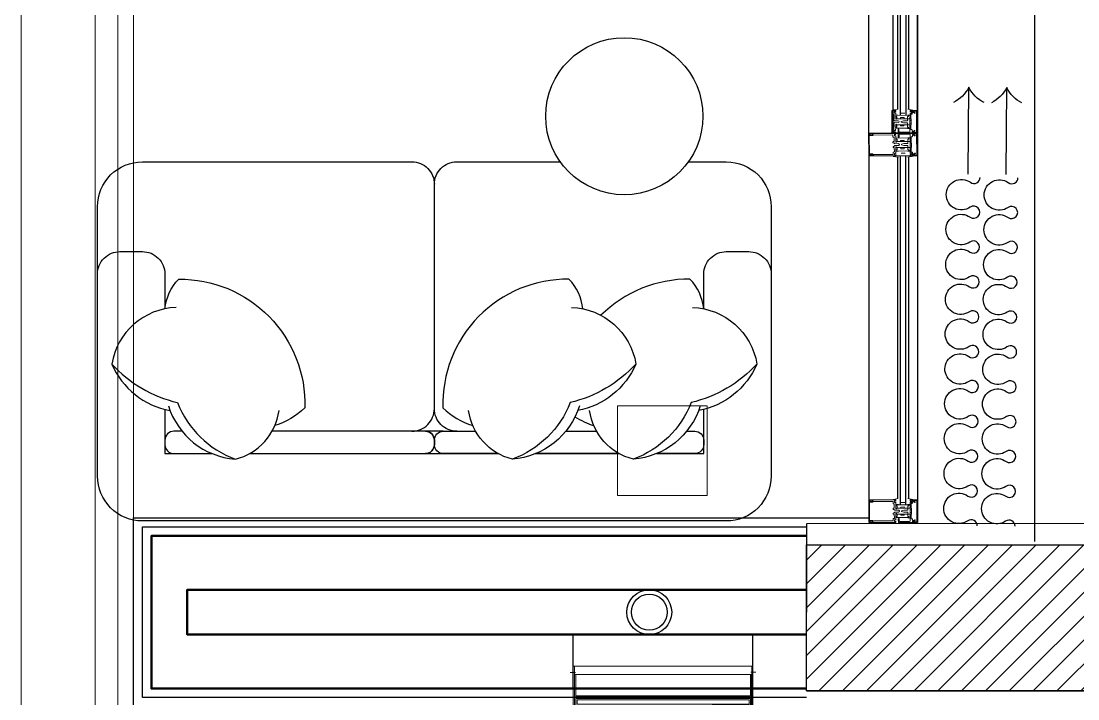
# Model space of a CAD drawing. Extents: x -678889171 to 586587, y -792238163 to 335485.
# Drawn here: x 65991 to 68344, y 67284 to 68794 of the extents above; entities that cross this region are included whole.
import ezdxf
from ezdxf.xclip import XClip

# ---------------------------------------------------------------- set-up
doc = ezdxf.new("R2010")
doc.units = 0
doc.header["$MEASUREMENT"] = 0
doc.header["$XCLIPFRAME"] = 2
doc.set_wipeout_variables(frame=1)
doc.layers.get('0').update_dxf_attribs({"color": 8})
for name, color, linetype in [('9TH-FURN$0$XR-A-9TH-OLD DESIGN$0$$0$I-FURN', 252, 'Continuous'), ('9TH-FURN$0$XR-A-9TH-OLD DESIGN$0$$0$I-FURN-CHAR', 252, 'Continuous'), ('9TH-FURN$0$XR-A-9TH-OLD DESIGN$0$$0$I-WIPEOUT', 252, 'Continuous'), ('9TH-FURN$0$XR-A-9TH-OLD DESIGN$0$A-SITE-PATT', 252, 'Continuous'), ('9TH-FURN$0$XR-A-9TH-OLD DESIGN$0$I-EQPM', 252, 'Continuous'), ('XR-A-9TH-FLOOR$0$A-SITE-PATT', 252, 'Continuous'), ('XR-A-9TH-FLOOR$0$A-WALL', 252, 'Continuous'), ('XR-A-Access hatch$0$A-SITE-PATT', 252, 'Continuous'), ('XR-A-Access hatch$0$A-WALL', 252, 'Continuous'), ('XR-A-col-910$0$A-COLS', 252, 'Continuous'), ('XR-A-col-910$0$A-COLS-PATT', 252, 'Continuous'), ('XR-A-TYP 00(OUTER)$0$A-GLAZ', 252, 'Continuous'), ('XR-A-TYP 00(OUTER)$0$A-SEC-CLAD', 252, 'Continuous'), ('XR-A-TYP 00(OUTER)$0$A-SITE-PATT', 252, 'Continuous'), ('XR-A-TYP-4TH TO 10TH (OUTER)$0$A-DIM-IN', 252, 'Continuous'), ('XR-A-TYP-4TH TO 10TH (OUTER)$0$A-WALL', 252, 'Continuous'), ('XR-A-TYP38$0$A-WALL', 252, 'Continuous'), ('XR-A-TYP40$0$A-WALL', 252, 'Continuous'), ('XR-balcony drain (Tower A)$0$A-SITE-PATT', 252, 'Continuous'), ('XR-drainage Riser (Tower A)$0$A-FLOR-OPEN', 252, 'Continuous')]:
    doc.layers.add(name, color=color, linetype=linetype)
for name, color, linetype, lineweight in [('XR-A-Access hatch$0$A-HCH-15', 252, 'Continuous', 15), ('XR-A-Access hatch$0$A-LIN-10', 252, 'Continuous', 9), ('XR-A-Access hatch$0$A-LIN-20', 252, 'Continuous', 20), ('XR-A-col-910$0$MOD-COL', 252, 'Continuous', 50), ('XR-A-TYP 00(OUTER)$0$A-WALL-CMU', 252, 'Continuous', 50), ('XR-A-TYP 00(OUTER)$0$Main entrance$0$A-ELEV-GLAZ', 252, 'Continuous', 20), ('XR-A-TYP 00(OUTER)$0$xref units$0$A-ELEV-P1', 252, 'Continuous', 9), ('XR-A-TYP 00(OUTER)$0$xref units$0$A-FLOR-HRAL-P2', 252, 'Continuous', 20), ('XR-balcony drain (Tower A)$0$dim-in-m', 252, 'Continuous', 0)]:
    doc.layers.add(name, color=color, linetype=linetype, lineweight=lineweight)

# ---------------------------------------------------------------- blocks, each defined once
blk = doc.blocks.new('9TH-FURN$0$XR-A-9TH-OLD DESIGN$0$XREF_1BR$0$05BDRAPE')
for points in [[(-500, 0, 0.608416), (-485.7, 27.6, -0.608416), (-450, 96.6, -0.608416), (-414.3, 27.7, 1.932003), (-385.7, 27.7, -0.608416), (-350, 96.6, -0.608416), (-314.3, 27.7, 1.932003), (-285.7, 27.7, -0.608416), (-250, 96.6, -0.608416), (-214.3, 27.7, 1.932003), (-185.7, 27.7, -0.608416), (-150, 96.6, -0.608416), (-114.3, 27.7, 1.932003), (-85.7, 27.7, -0.608416), (-50, 96.6, -0.608416), (-14.3, 27.7, 0.608436), (0, 0, -0.608416)], [(0, 0, 0.608416), (14.3, 27.7, -0.608416), (50, 96.6, -0.608416), (85.7, 27.7, 1.932003), (114.3, 27.7, -0.608416), (150, 96.6, -0.608416), (185.7, 27.7, 1.932003), (214.3, 27.7, -0.608416), (250, 96.6, -0.608416), (285.7, 27.7, 1.932003), (314.3, 27.7, -0.608416), (350, 96.6, -0.608416), (385.7, 27.7, 1.932003), (414.3, 27.7, -0.608416), (450, 96.6, -0.608416), (485.7, 27.7, 0.608436), (500, 0, -0.608416)]]:
    blk.add_lwpolyline(points, format="xyb")
blk = doc.blocks.new('9TH-FURN$0$XR-A-9TH-OLD DESIGN$0$XREF_1BR$0$GUEST T1')
blk.add_line((-974.1, -13.6), (-1214.4, -13.6))
for centre, start, end in [((-1258, 72.1), 296.9731, 333.1823), ((-1258, -99.3), 26.8177, 63.0269)]:
    blk.add_arc(centre, 96.2, start, end)
at = {"xscale": -0.9651072330830278, "yscale": 0.9651072330830278, "zscale": 0.9651072330830278}
blk.add_blockref('9TH-FURN$0$XR-A-9TH-OLD DESIGN$0$XREF_1BR$0$05BDRAPE', (-482.6, -46.6), dxfattribs=at)
blk = doc.blocks.new('9TH-FURN$0$XR-A-9TH-OLD DESIGN$0$XREF_1BR$0$GS-1')
at = {"xscale": -0.8044866682359963, "yscale": 0.8044866682359963, "zscale": 0.8044866682359963, "rotation": 90}
for p in [(-31.1, 38.2), (53.3, 38.2)]:
    blk.add_blockref('9TH-FURN$0$XR-A-9TH-OLD DESIGN$0$XREF_1BR$0$GUEST T1', p, dxfattribs=at)
blk = doc.blocks.new('9TH-FURN$0$XR-A-9TH-OLD DESIGN$0$$0$armm12')
for points in [[(50, -800, -0.414214), (0, -750, -0.414214), (-50, -800), (-650, -800, -0.414214), (-750, -700), (-750, -100, -0.414214), (-650, 0), (650, 0, -0.414214), (750, -100), (750, -700, -0.414214), (650, -800), (50, -800, -0.414214), (0, -750, -0.414214), (-50, -800)], [(-718.2, -349.5, -0.14773), (-572, -263.6, -0.213343), (-443.1, -137.6, -0.178662)], [(-592.2, -256.7, -0.306663), (-443.1, -137.6, -0.30633), (-345.7, -246.4, 0.872847)], [(-448.8, -349.5, -0.14773), (-302.7, -263.6, -0.213343), (-173.8, -137.6, -0.178662)], [(-322.9, -256.7, -0.306663), (-173.8, -137.6, -0.30633), (-76.3, -246.4, 0.872847)], [(592.2, -256.7, 0.306663), (443.1, -137.6, 0.30633), (345.7, -246.4, -0.872847)], [(718.2, -349.5, 0.14773), (572, -263.6, 0.213343), (443.1, -137.6, 0.178662)], [(-494.8, -150), (-600, -150), (-600, -248.3, -0.414214)], [(-561.8, -200), (-580, -200, -0.414214), (-600, -180), (-600, -170, -0.414214), (-580, -150)], [(-580, -150), (-494.8, -150, -0.414214)], [(-411.6, -150), (-225.5, -150, -0.414214)], [(-142.3, -150), (-20, -150, -0.414214), (0, -170), (0, -180, -0.414214), (-20, -200), (-91.9, -200, -0.414214)], [(411.6, -150), (20, -150, 0.414214), (0, -170), (0, -180, 0.414214), (20, -200), (361.3, -200, 0.414214)], [(580, -150), (494.8, -150, 0.414214)], [(561.8, -200), (580, -200, 0.414214), (600, -180), (600, -170, 0.414214), (580, -150)], [(-292.5, -200), (-361.3, -200, -0.414214)], [(-50, -200, -0.414214), (0, -250)], [(-50, -200, -0.414214), (0, -250), (0, -750, -0.414214)], [(50, -200, 0.414214), (0, -250)], [(50, -200, 0.414214), (0, -250), (0, -750, 0.414214)], [(-313.1, -232.2, 0.071865), (-355, -212.7, -7.115464)], [(-330.8, -472.5, 0.165541), (-299.8, -538.6, 0.425989), (-19, -252.1, 0.121523), (-85.7, -212.7, -7.115464)], [(600.1, -472.5, -0.165541), (569.2, -538.6, -0.425989), (288.4, -252.1, -0.121523), (355, -212.7, 7.115464)], [(-574.9, -475.6, -0.356772), (-718.2, -349.5, -0.249542), (-588.4, -245.7, 9.61688)], [(-305.6, -475.6, -0.356772), (-448.8, -349.5, -0.249542), (-319, -245.7, 9.61688)], [(574.9, -475.6, 0.356772), (718.2, -349.5, 0.249542), (588.4, -245.7, -9.61688)], [(-600.1, -472.5, 0.165541), (-569.2, -538.6, 0.200231), (-370.7, -458.1, 0.121523)], [(-600, -472.5), (-600, -550, -0.414214), (-650, -600), (-700, -600, -0.414214), (-750, -550)], [(750, -550, -0.414214), (700, -600), (650, -600, -0.414214), (600, -550), (600, -472.5)]]:
    blk.add_lwpolyline(points, format="xyb")
for points in [[(-225.5, -150), (-411.6, -150)], [(411.6, -150), (-142.3, -150)], [(600, -248.3), (600, -150), (494.8, -150)]]:
    blk.add_lwpolyline(points)
blk.add_lwpolyline([(20, -150), (-20, -150, -0.414214), (0, -170), (0, -180, -0.414214), (-20, -200), (20, -200, -0.414214), (0, -180), (0, -170, -0.414214)], format="xyb", close=True)
blk = doc.blocks.new('9TH-FURN$0$XR-A-9TH-OLD DESIGN$0$$0$A$C00AC6B19')
blk.add_wipeout([(30, 172.4), (64.6, 162.2), (64.6, 162.2), (91.4, 149.2), (91.4, 149.2), (123, 124.5), (141.2, 103.3), (158.2, 74.7), (166.5, 53.8), (174.2, 16.4), (174.7, -10.9), (171.2, -36.4), (166.3, -54.4), (160.7, -69.3), (152.9, -85.2), (152.9, -85.2), (139.3, -106), (116.1, -131), (98.7, -144.5), (64.1, -162.9), (38.6, -170.7), (22.5, -173.5), (-3.7, -175), (-21.2, -173.7), (-36.4, -171.2), (-67.5, -161.4), (-94.1, -147.6), (-119.9, -127.5), (-141.4, -103.2), (-157.2, -76.8), (-168.2, -48.3), (-173.6, -21.9), (-174.6, 11.2), (-174.6, 11.2), (-167.1, 52), (-156.2, 78.9), (-142.7, 101.3), (-117, 130.1), (-98.7, 144.5), (-73.6, 158.8), (-45.8, 168.9), (-1.8, 175), (36.4, 171.2)]).dxf.layer = '9TH-FURN$0$XR-A-9TH-OLD DESIGN$0$$0$I-WIPEOUT'
blk.add_circle((0, 0), 175)
blk = doc.blocks.new('9TH-FURN$0$XR-A-9TH-OLD DESIGN$0$f444')
at = {"layer": '9TH-FURN$0$XR-A-9TH-OLD DESIGN$0$I-EQPM'}
blk.add_line((51047.8, 57511.9, 0), (51047.8, 54112.3, 0), dxfattribs=at)
at = {"layer": '9TH-FURN$0$XR-A-9TH-OLD DESIGN$0$$0$I-FURN-CHAR', "rotation": 180}
blk.add_blockref('9TH-FURN$0$XR-A-9TH-OLD DESIGN$0$$0$armm12', (49711.4, 54158.2), dxfattribs=at)
at = {"layer": '9TH-FURN$0$XR-A-9TH-OLD DESIGN$0$I-EQPM', "extrusion": (4.89388e-08, -5.10436e-10, 1), "rotation": 359.5416568014404}
blk.add_blockref('9TH-FURN$0$XR-A-9TH-OLD DESIGN$0$XREF_1BR$0$GS-1', (50913.6, 54108.9, 0), dxfattribs=at)
at = {"layer": '9TH-FURN$0$XR-A-9TH-OLD DESIGN$0$$0$I-FURN', "rotation": 183.9744884688916}
blk.add_blockref('9TH-FURN$0$XR-A-9TH-OLD DESIGN$0$$0$A$C00AC6B19', (50134.3, 55059.7, 0), dxfattribs=at)
blk = doc.blocks.new('*U1530')
at = {"layer": 'XR-A-col-910$0$A-COLS-PATT'}
h = blk.add_hatch(dxfattribs=at)
h.set_pattern_fill('ANSI31', color=256, scale=300)
h.set_pattern_definition([(45, (-7250, -25), (-26.516504, 26.516504), [])])
h.paths.add_polyline_path([(-23083.5, 85098.8), (-15333.5, 85098.8), (-15333.5, 84773.8), (-23083.5, 84773.8)])
at = {"layer": 'XR-A-col-910$0$A-COLS'}
blk.add_lwpolyline([(-23083.5, 85098.8), (-15333.5, 85098.8), (-15333.5, 84773.8), (-23083.5, 84773.8)], close=True, dxfattribs=at)
blk = doc.blocks.new('XR-A-col-910')
at = {"layer": 'XR-A-col-910$0$MOD-COL'}
blk.add_blockref('*U1530', (93623.5, -30993.8), dxfattribs=at)
blk = doc.blocks.new('XR-A-TYP 00(OUTER)$0$m')
at = {"layer": 'XR-A-TYP 00(OUTER)$0$Main entrance$0$A-ELEV-GLAZ'}
for p, q in [((12663.8, 190964.2, 0), (12662.7, 190933.4, 0)), ((12663.8, 190964.2, 0), (12663.6, 190960.2, 0)), ((12664.2, 190975.7, 0), (12663.8, 190966.3, 0)), ((12664.2, 190975.7, 0), (12663.8, 190966.3, 0)), ((12714.1, 190973.9, 0), (12664.2, 190975.7, 0)), ((12665.3, 190964.8, 0), (12664.4, 190964.8, 0)), ((12665.3, 190964.8, 0), (12664.4, 190964.8, 0)), ((12664.9, 190966.7, 0), (12665.2, 190974.4, 0)), ((12665.5, 190966.6, 0), (12664.9, 190966.7, 0)), ((12665.1, 190965, 0), (12665.5, 190965, 0)), ((12665.2, 190974.4, 0), (12713, 190972.7, 0)), ((12668, 190970.6, 0), (12665.7, 190966.8, 0)), ((12667, 190959.7, 0), (12683.8, 190959.1, 0)), ((12668, 190964.7, 0), (12668.1, 190967.5, 0)), ((12670.4, 190964.6, 0), (12668, 190964.7, 0)), ((12668.1, 190967.5, 0), (12669.5, 190969.7, 0)), ((12671.6, 190961.6, 0), (12671.6, 190963.3, 0)), ((12681.8, 190961.3, 0), (12671.6, 190961.6, 0)), ((12682.3, 190961.8, 0), (12681.8, 190961.3, 0)), ((12688.4, 190961.6, 0), (12682.3, 190961.8, 0)), ((12685.8, 190959, 0), (12685.9, 190961.7, 0)), ((12688.7, 190961.2, 0), (12688.4, 190961.6, 0)), ((12689, 190961.6, 0), (12688.7, 190961.2, 0)), ((12695, 190961.3, 0), (12689, 190961.6, 0)), ((12691.4, 190958.8, 0), (12691.5, 190961.5, 0)), ((12695.5, 190960.8, 0), (12695, 190961.3, 0)), ((12705.7, 190960.4, 0), (12695.5, 190960.8, 0)), ((12705.8, 190962, 0), (12705.7, 190960.4, 0)), ((12709.5, 190963.2, 0), (12707.1, 190963.3, 0)), ((12707.8, 190960.1, 0), (12707.9, 190960.4, 0)), ((12708.4, 190968.3, 0), (12709.6, 190966, 0)), ((12708.9, 190961.4, 0), (12710.8, 190961.3, 0)), ((12709.6, 190966, 0), (12709.5, 190963.2, 0)), ((12712, 190965.1, 0), (12709.9, 190969.1, 0)), ((12711.8, 190960.2, 0), (12711.8, 190960, 0)), ((12712.8, 190965, 0), (12712.1, 190965, 0)), ((12712.1, 190963.3, 0), (12712.5, 190963.3, 0)), ((12713.1, 190963, 0), (12712.3, 190963.1, 0)), ((12713, 190972.7, 0), (12712.8, 190965, 0)), ((12713.6, 190958.5, 0), (12713.7, 190962.4, 0)), ((12713.8, 190964.5, 0), (12714.1, 190973.9, 0)), ((12716.3, 190952.6, 0), (12715.1, 190964.1, 0)), ((12664.9, 190936.7, 0), (12665.7, 190958.5, 0)), ((12674, 190955.5, 0), (12673.1, 190929, 0)), ((12673.7, 190959.4, 0), (12673.6, 190954.2, 0)), ((12676.6, 190954.1, 0), (12676.7, 190955.4, 0)), ((12681.8, 190953.9, 0), (12676.6, 190954.1, 0)), ((12678.6, 190938.1, 0), (12678.9, 190946, 0)), ((12681.2, 190938, 0), (12678.6, 190938.1, 0)), ((12678.9, 190946, 0), (12681.5, 190945.9, 0)), ((12681.8, 190953.9, 0), (12680.9, 190929.2, 0)), ((12680.9, 190930.1, 0), (12681.2, 190938, 0)), ((12681.5, 190945.9, 0), (12681.8, 190953.9, 0)), ((12681.8, 190953.9, 0), (12682, 190959.2, 0)), ((12682.6, 190953.8, 0), (12681.8, 190953.9, 0)), ((12683.1, 190953.8, 0), (12681.8, 190953.9, 0)), ((12683.3, 190959.1, 0), (12682, 190959.2, 0)), ((12683, 190954.1, 0), (12682.6, 190953.8, 0)), ((12683.3, 190953.8, 0), (12683, 190954.1, 0)), ((12684.8, 190953.8, 0), (12683.3, 190953.8, 0)), ((12683.8, 190959.1, 0), (12684.1, 190958.8, 0)), ((12684.1, 190958.8, 0), (12684.5, 190959.1, 0)), ((12684.5, 190959.1, 0), (12692.7, 190958.8, 0)), ((12685.1, 190954.1, 0), (12684.8, 190953.8, 0)), ((12685.4, 190953.7, 0), (12685.1, 190954.1, 0)), ((12686.3, 190953.7, 0), (12685.4, 190953.7, 0)), ((12686, 190944.6, 0), (12686.3, 190953.7, 0)), ((12687, 190940, 0), (12686, 190944.6, 0)), ((12690.2, 190944.5, 0), (12688.8, 190939.9, 0)), ((12690.5, 190953.6, 0), (12690.2, 190944.5, 0)), ((12691.4, 190953.5, 0), (12690.5, 190953.6, 0)), ((12691.7, 190953.8, 0), (12691.4, 190953.5, 0)), ((12692, 190953.5, 0), (12691.7, 190953.8, 0)), ((12693.5, 190953.4, 0), (12692, 190953.5, 0)), ((12692.7, 190958.8, 0), (12693, 190958.4, 0)), ((12693, 190958.4, 0), (12693.3, 190958.8, 0)), ((12693.3, 190958.8, 0), (12708.1, 190958.2, 0)), ((12693.9, 190953.8, 0), (12693.5, 190953.4, 0)), ((12695, 190953.4, 0), (12693.7, 190953.4, 0)), ((12695.2, 190958.7, 0), (12693.9, 190958.7, 0)), ((12694.2, 190953.4, 0), (12693.9, 190953.8, 0)), ((12694.1, 190928.8, 0), (12695, 190953.4, 0)), ((12695, 190953.4, 0), (12694.2, 190953.4, 0)), ((12694.2, 190929.6, 0), (12694.5, 190937.5, 0)), ((12694.5, 190937.5, 0), (12697.1, 190937.4, 0)), ((12694.7, 190945.5, 0), (12695, 190953.4, 0)), ((12697.4, 190945.4, 0), (12694.7, 190945.5, 0)), ((12695.2, 190958.7, 0), (12695, 190953.4, 0)), ((12695, 190953.4, 0), (12700.2, 190953.2, 0)), ((12697.1, 190937.4, 0), (12697.4, 190945.4, 0)), ((12700.2, 190953.2, 0), (12700.2, 190954.5, 0)), ((12702.9, 190954.4, 0), (12701.9, 190928, 0)), ((12703.4, 190958.4, 0), (12703.2, 190953.1, 0)), ((12707.4, 190937.8, 0), (12707.7, 190946.9, 0)), ((12711.4, 190958.1, 0), (12713.1, 190958, 0)), ((12662.5, 190927.7, 0), (12660.3, 190868.4)), ((12662.5, 190927.7, 0), (12660.3, 190868.4)), ((12662.7, 190933.4, 0), (12670.5, 190933.1, 0)), ((12664.6, 190928, 0), (12662.9, 190928.1, 0)), ((12665.5, 190921.1, 0), (12664, 190878.4)), ((12664.2, 190925.9, 0), (12664.2, 190926.1, 0)), ((12667.1, 190924.7, 0), (12665.2, 190924.8, 0)), ((12670.4, 190921.3, 0), (12666, 190921.5, 0)), ((12670.6, 190935.2, 0), (12666.1, 190935.4, 0)), ((12675.4, 190927.6, 0), (12667.9, 190927.9, 0)), ((12668.2, 190926, 0), (12668.2, 190925.8, 0)), ((12670.9, 190924.2, 0), (12670.8, 190921.7, 0)), ((12680.7, 190923.8, 0), (12670.9, 190924.2, 0)), ((12671.1, 190933.7, 0), (12671.2, 190934.5, 0)), ((12675.7, 190927.3, 0), (12675.4, 190927.6, 0)), ((12675.7, 190928.9, 0), (12675.8, 190930.3, 0)), ((12676, 190927.6, 0), (12675.7, 190927.3, 0)), ((12675.8, 190930.3, 0), (12680.9, 190930.1, 0)), ((12681.9, 190927.4, 0), (12676, 190927.6, 0)), ((12680.6, 190921.4, 0), (12680.7, 190923.8, 0)), ((12682.7, 190920.9, 0), (12681, 190920.9, 0)), ((12681.1, 190929, 0), (12682, 190929, 0)), ((12682.2, 190928.8, 0), (12682.1, 190927.6, 0)), ((12683.9, 190923.7, 0), (12683.2, 190923.7, 0)), ((12683.2, 190923.7, 0), (12683.2, 190921.3, 0)), ((12685.5, 190933, 0), (12685.3, 190924.9, 0)), ((12689.5, 190924.8, 0), (12689.8, 190932.8, 0)), ((12691.4, 190923.4, 0), (12690.7, 190923.5, 0)), ((12691.3, 190921, 0), (12691.4, 190923.4, 0)), ((12693.4, 190920.5, 0), (12691.7, 190920.6, 0)), ((12692.8, 190927.2, 0), (12692.9, 190928.4, 0)), ((12698.9, 190926.8, 0), (12693, 190927, 0)), ((12693.1, 190928.6, 0), (12693.9, 190928.6, 0)), ((12703.7, 190923, 0), (12693.9, 190923.3, 0)), ((12693.9, 190923.3, 0), (12693.9, 190920.9, 0)), ((12699.3, 190929.4, 0), (12694.2, 190929.6, 0)), ((12699.2, 190926.5, 0), (12698.9, 190926.8, 0)), ((12699.5, 190926.8, 0), (12699.2, 190926.5, 0)), ((12699.3, 190928.1, 0), (12699.3, 190929.4, 0)), ((12707, 190926.5, 0), (12699.5, 190926.8, 0)), ((12702.3, 190926.7, 0), (12702.5, 190932, 0)), ((12703.7, 190920.6, 0), (12703.7, 190923, 0)), ((12708.5, 190920, 0), (12704.1, 190920.1, 0)), ((12706.6, 190924.4, 0), (12706.6, 190924.6, 0)), ((12707.4, 190876.8), (12708.9, 190919.5, 0)), ((12709.5, 190923.2, 0), (12707.6, 190923.3, 0)), ((12712, 190926.3, 0), (12710.3, 190926.4, 0)), ((12710.3, 190866.6), (12712.4, 190925.9, 0)), ((12710.6, 190924.5, 0), (12710.5, 190924.2, 0)), ((12715.5, 190931.5, 0), (12713.5, 190920.1, 0)), ((12660.7, 190868.2), (12661.9, 190869.3)), ((12661.9, 190869.3), (12663.9, 190874.2)), ((12662.4, 190876.9), (12664, 190878.4)), ((12662.4, 190874.9), (12662.4, 190876.9)), ((12663.9, 190874.2), (12663, 190874.3)), ((12708.1, 190872.7), (12707.2, 190872.7)), ((12707.2, 190872.7), (12708.9, 190867.7)), ((12707.4, 190876.8), (12708.8, 190875.3)), ((12708.8, 190875.3), (12708.7, 190873.3)), ((12708.9, 190867.7), (12709.9, 190866.5))]:
    blk.add_line(p, q, dxfattribs=at)
at = {"layer": 'XR-A-TYP 00(OUTER)$0$Main entrance$0$A-ELEV-GLAZ', "elevation": 0}
blk.add_lwpolyline([(12709.6, 190866, 0.668179), (12709.8, 190866.3), (12708.1, 190868.2), (12707.1, 190868.2), (12707.2, 190872.7), (12707.9, 190872.7), (12706.6, 190875.1, 0.767327), (12706, 190875), (12705.7, 190867.4), (12665, 190868.9), (12665.2, 190876.4, 0.767327), (12664.7, 190876.6), (12663.2, 190874.3), (12663.9, 190874.2), (12663.7, 190869.7), (12662.7, 190869.8), (12660.8, 190868.1, 0.668179), (12661, 190867.7)], format="xyb", close=True, dxfattribs=at)
at = {"layer": 'XR-A-TYP 00(OUTER)$0$Main entrance$0$A-ELEV-GLAZ'}
for centre, radius, start, end in [((12665.1, 190966.2, 0), 1.27, 177.9564, 267.9564), ((12664.4, 190964.1, 0), 0.635, 87.9564, 177.9564), ((12664.4, 190964.1, 0), 0.635, 87.9564, 177.9564), ((12665.3, 190965.8, 0), 1.06, 267.9564, 69.2935), ((12665.5, 190965.8, 0), 0.847, 267.9564, 87.9564), ((12666.9, 190958.4, 0), 1.27, 87.9564, 177.9564), ((12668.8, 190970.1, 0), 0.847, 327.9564, 147.9564), ((12670.4, 190963.3, 0), 1.27, 357.9564, 87.9564), ((12707.1, 190962, 0), 1.27, 87.9564, 177.9564), ((12709.7, 190960.1, 0), 1.91, 177.9564, 223.1461), ((12708.9, 190960.3, 0), 1.06, 87.9564, 177.9564), ((12709.2, 190968.7, 0), 0.847, 27.9564, 207.9564), ((12710.8, 190960.2, 0), 1.06, 357.9564, 87.9564), ((12712.3, 190964.1, 0), 1.06, 106.6194, 267.9564), ((12712.1, 190964.1, 0), 0.847, 87.9564, 267.9564), ((12709.9, 190960.1, 0), 1.91, 312.7668, 357.9564), ((12712.5, 190964.5, 0), 1.27, 267.9564, 357.9564), ((12713.1, 190962.4, 0), 0.635, 357.9564, 87.9564), ((12666.2, 190936.6, 0), 1.27, 177.9564, 267.9564), ((12675.4, 190955.4, 0), 1.32, 357.9564, 177.9564), ((12687.9, 190940.2, 0), 0.911, 192.9564, 342.9564), ((12701.5, 190954.5, 0), 1.32, 357.9564, 177.9564), ((12708.1, 190958.5, 0), 0.318, 267.9564, 43.1461), ((12711.4, 190958.4, 0), 0.318, 132.7668, 267.9564), ((12713.2, 190958.5, 0), 0.423, 267.9564, 357.9564), ((12662.9, 190927.6, 0), 0.423, 87.9564, 177.9564), ((12666.1, 190926.1, 0), 1.91, 132.7668, 177.9564), ((12665.3, 190925.9, 0), 1.06, 177.9564, 267.9564), ((12664.6, 190927.7, 0), 0.318, 312.7668, 87.9564), ((12665.9, 190921.1, 0), 0.423, 87.9564, 177.9564), ((12667.1, 190925.8, 0), 1.06, 267.9564, 357.9564), ((12667.9, 190927.6, 0), 0.318, 87.9564, 223.1461), ((12666.3, 190926, 0), 1.91, 357.9564, 43.1461), ((12670.4, 190921.7, 0), 0.423, 267.9564, 357.9564), ((12670.5, 190933.7, 0), 0.635, 267.9564, 357.9564), ((12670.5, 190934.6, 0), 0.635, 357.9564, 87.9564), ((12674.4, 190929, 0), 1.32, 177.9564, 357.9564), ((12681, 190921.4, 0), 0.423, 177.9564, 267.9564), ((12681.1, 190929.2, 0), 0.212, 177.9564, 267.9564), ((12681.9, 190927.6, 0), 0.212, 267.9564, 357.9564), ((12681.9, 190928.8, 0), 0.212, 357.9564, 87.9564), ((12682.7, 190921.3, 0), 0.423, 267.9564, 357.9564), ((12684, 190925, 0), 1.27, 267.9564, 357.9564), ((12687.7, 190932.9, 0), 2.12, 357.9564, 177.9564), ((12690.8, 190924.7, 0), 1.27, 177.9564, 267.9564), ((12691.7, 190921, 0), 0.423, 177.9564, 267.9564), ((12693, 190927.2, 0), 0.212, 177.9564, 267.9564), ((12693.1, 190928.4, 0), 0.212, 87.9564, 177.9564), ((12693.4, 190920.9, 0), 0.423, 267.9564, 357.9564), ((12693.9, 190928.8, 0), 0.212, 267.9564, 357.9564), ((12700.6, 190928, 0), 1.32, 177.9564, 357.9564), ((12704.1, 190920.5, 0), 0.423, 177.9564, 267.9564), ((12708.5, 190924.5, 0), 1.91, 132.7668, 177.9564), ((12707.6, 190924.4, 0), 1.06, 177.9564, 267.9564), ((12707, 190926.2, 0), 0.318, 312.7668, 87.9564), ((12708.5, 190919.5, 0), 0.423, 357.9564, 87.9564), ((12709.5, 190924.3, 0), 1.06, 267.9564, 357.9564), ((12710.3, 190926.1, 0), 0.318, 87.9564, 223.1461), ((12708.6, 190924.5, 0), 1.91, 357.9564, 43.1461), ((12712, 190925.9, 0), 0.423, 357.9564, 87.9564), ((12660.6, 190868.4), 0.211, 177.9564, 312.9564), ((12663, 190874.9), 0.635, 177.9564, 267.9564), ((12708.1, 190873.3), 0.635, 267.9564, 357.9564), ((12710.1, 190866.6), 0.211, 222.9564, 357.9564)]:
    blk.add_arc(centre, radius, start, end, dxfattribs=at)
blk = doc.blocks.new('XR-A-TYP 00(OUTER)$0$conc w')
at = {"layer": 'XR-A-TYP 00(OUTER)$0$Main entrance$0$A-ELEV-GLAZ'}
for p, q in [((83819.6, 6992.5), (83819.6, 6983.1)), ((83869.6, 6992.5), (83819.6, 6992.5)), ((83819.6, 6992.5), (83819.6, 6983.1)), ((83820.7, 6983.5), (83820.7, 6991.2)), ((83820.7, 6991.2), (83868.5, 6991.2)), ((83868.5, 6991.2), (83868.5, 6983.5)), ((83869.6, 6983.1), (83869.6, 6992.5)), ((83819.6, 6981), (83819.6, 6977)), ((83819.6, 6981), (83819.6, 6950.2)), ((83821.1, 6981.6), (83820.2, 6981.6)), ((83821.1, 6981.6), (83820.2, 6981.6)), ((83821.3, 6983.5), (83820.7, 6983.5)), ((83820.9, 6981.8), (83821.3, 6981.8)), ((83823.6, 6987.5), (83821.4, 6983.7)), ((83821.7, 6953.5), (83821.7, 6975.3)), ((83823, 6976.6), (83839.8, 6976.6)), ((83823.8, 6984.5), (83825.1, 6986.7)), ((83823.8, 6981.6), (83823.8, 6984.5)), ((83826.2, 6981.6), (83823.8, 6981.6)), ((83827.5, 6978.7), (83827.5, 6980.3)), ((83837.7, 6978.7), (83827.5, 6978.7)), ((83829.7, 6976.6), (83829.7, 6971.3)), ((83830.2, 6972.6), (83830.2, 6946.2)), ((83832.8, 6971.3), (83832.8, 6972.6)), ((83838, 6971.3), (83832.8, 6971.3)), ((83838.2, 6979.3), (83837.7, 6978.7)), ((83838, 6971.3), (83838, 6976.6)), ((83839.3, 6976.6), (83838, 6976.6)), ((83838.8, 6971.3), (83838, 6971.3)), ((83838, 6971.3), (83838, 6946.7)), ((83839.3, 6971.3), (83838, 6971.3)), ((83838, 6963.4), (83838, 6971.3)), ((83844.3, 6979.3), (83838.2, 6979.3)), ((83839.1, 6971.6), (83838.8, 6971.3)), ((83839.5, 6971.3), (83839.1, 6971.6)), ((83841, 6971.3), (83839.5, 6971.3)), ((83839.8, 6976.6), (83840.2, 6976.3)), ((83840.2, 6976.3), (83840.5, 6976.6)), ((83840.5, 6976.6), (83848.7, 6976.6)), ((83841.3, 6971.6), (83841, 6971.3)), ((83841.6, 6971.3), (83841.3, 6971.6)), ((83842.5, 6971.3), (83841.6, 6971.3)), ((83841.8, 6976.6), (83841.8, 6979.3)), ((83842.5, 6962.2), (83842.5, 6971.3)), ((83844.6, 6978.9), (83844.3, 6979.3)), ((83844.9, 6979.3), (83844.6, 6978.9)), ((83850.9, 6979.3), (83844.9, 6979.3)), ((83847.6, 6971.3), (83846.7, 6971.3)), ((83846.7, 6971.3), (83846.7, 6962.2)), ((83847.4, 6976.6), (83847.4, 6979.3)), ((83847.9, 6971.6), (83847.6, 6971.3)), ((83848.2, 6971.3), (83847.9, 6971.6)), ((83849.7, 6971.3), (83848.2, 6971.3)), ((83848.7, 6976.6), (83849, 6976.3)), ((83849, 6976.3), (83849.4, 6976.6)), ((83849.4, 6976.6), (83864.1, 6976.6)), ((83850.1, 6971.6), (83849.7, 6971.3)), ((83851.2, 6976.6), (83849.9, 6976.6)), ((83851.2, 6971.3), (83849.9, 6971.3)), ((83850.4, 6971.3), (83850.1, 6971.6)), ((83851.2, 6971.3), (83850.4, 6971.3)), ((83851.5, 6978.7), (83850.9, 6979.3)), ((83851.2, 6976.6), (83851.2, 6971.3)), ((83851.2, 6971.3), (83856.4, 6971.3)), ((83851.2, 6963.4), (83851.2, 6971.3)), ((83851.2, 6946.7), (83851.2, 6971.3)), ((83861.7, 6978.7), (83851.5, 6978.7)), ((83856.4, 6971.3), (83856.4, 6972.6)), ((83859, 6972.6), (83859, 6946.2)), ((83859.4, 6976.6), (83859.4, 6971.3)), ((83861.7, 6980.3), (83861.7, 6978.7)), ((83865.4, 6981.6), (83863, 6981.6)), ((83863.8, 6978.5), (83863.8, 6978.7)), ((83864.1, 6986.7), (83865.4, 6984.5)), ((83864.1, 6956.2), (83864.1, 6965.3)), ((83864.9, 6979.8), (83866.7, 6979.8)), ((83865.4, 6984.5), (83865.4, 6981.6)), ((83867.8, 6983.7), (83865.5, 6987.5)), ((83867.4, 6976.6), (83869.2, 6976.6)), ((83867.8, 6978.7), (83867.8, 6978.5)), ((83868.5, 6983.5), (83867.9, 6983.5)), ((83867.9, 6981.8), (83868.3, 6981.8)), ((83869, 6981.6), (83868.1, 6981.6)), ((83869.6, 6977), (83869.6, 6981)), ((83872.5, 6971.3), (83870.9, 6982.7)), ((83819.6, 6950.2), (83827.4, 6950.2)), ((83819.6, 6944.4), (83819.6, 6936.2, 0)), ((83819.6, 6944.4), (83819.6, 6936.4)), ((83821.8, 6944.9), (83820, 6944.9)), ((83821.4, 6942.7), (83821.4, 6943)), ((83824.3, 6941.7), (83822.5, 6941.7)), ((83827.4, 6952.3), (83823, 6952.3)), ((83832.5, 6944.9), (83825.1, 6944.9)), ((83825.4, 6943), (83825.4, 6942.7)), ((83828.1, 6950.8), (83828.1, 6951.6)), ((83838, 6941.2), (83828.2, 6941.2)), ((83828.2, 6941.2), (83828.2, 6938.8)), ((83832.8, 6944.5), (83832.5, 6944.9)), ((83832.8, 6947.5), (83838, 6947.5)), ((83832.8, 6946.2), (83832.8, 6947.5)), ((83833.1, 6944.9), (83832.8, 6944.5)), ((83839, 6944.9), (83833.1, 6944.9)), ((83835.3, 6955.4), (83835.3, 6963.4)), ((83835.3, 6963.4), (83838, 6963.4)), ((83838, 6955.4), (83835.3, 6955.4)), ((83838, 6947.5), (83838, 6955.4)), ((83838, 6938.8), (83838, 6941.2)), ((83838.2, 6946.5), (83839, 6946.5)), ((83839.2, 6946.3), (83839.2, 6945.1)), ((83841.2, 6941.2), (83840.5, 6941.2)), ((83840.5, 6941.2), (83840.5, 6938.8)), ((83843.7, 6957.6), (83842.5, 6962.2)), ((83842.5, 6950.6), (83842.5, 6942.5)), ((83846.7, 6962.2), (83845.5, 6957.6)), ((83846.7, 6942.5), (83846.7, 6950.6)), ((83848.7, 6941.2), (83848, 6941.2)), ((83848.7, 6938.8), (83848.7, 6941.2)), ((83850, 6945.1), (83850, 6946.3)), ((83850.2, 6946.5), (83851, 6946.5)), ((83856.1, 6944.9), (83850.2, 6944.9)), ((83853.9, 6963.4), (83851.2, 6963.4)), ((83851.2, 6955.4), (83853.9, 6955.4)), ((83851.2, 6947.5), (83851.2, 6955.4)), ((83856.4, 6947.5), (83851.2, 6947.5)), ((83861, 6941.2), (83851.2, 6941.2)), ((83851.2, 6941.2), (83851.2, 6938.8)), ((83853.9, 6955.4), (83853.9, 6963.4)), ((83856.4, 6944.5), (83856.1, 6944.9)), ((83856.4, 6946.2), (83856.4, 6947.5)), ((83856.7, 6944.9), (83856.4, 6944.5)), ((83864.1, 6944.9), (83856.7, 6944.9)), ((83859.4, 6944.9), (83859.4, 6950.2)), ((83861, 6938.8), (83861, 6941.2)), ((83863.8, 6942.7), (83863.8, 6943)), ((83866.7, 6941.7), (83864.9, 6941.7)), ((83869.2, 6944.9), (83867.4, 6944.9)), ((83867.8, 6943), (83867.8, 6942.7)), ((83869.6, 6936.2, 0), (83869.6, 6944.4)), ((83872.5, 6950.2), (83870.9, 6938.7)), ((83819.6, 6936.2), (83869.6, 6936.2)), ((83822.9, 6938), (83822.9, 6937.5, 0)), ((83866.3, 6937.5), (83822.9, 6937.5)), ((83827.7, 6938.4), (83823.3, 6938.4)), ((83840.1, 6938.4), (83838.4, 6938.4)), ((83850.8, 6938.4), (83849.1, 6938.4)), ((83865.9, 6938.4), (83861.4, 6938.4)), ((83866.3, 6937.5, 0), (83866.3, 6938))]:
    blk.add_line(p, q, dxfattribs=at)
for centre, radius, start, end in [((83820.9, 6983.1), 1.27, 180, 270), ((83820.2, 6981), 0.635, 90, 180), ((83820.2, 6981), 0.635, 90, 180), ((83821.1, 6982.7), 1.06, 270, 71.3371), ((83821.3, 6982.7), 0.847, 270, 90), ((83823, 6975.3), 1.27, 90, 180), ((83824.4, 6987.1), 0.847, 330, 150), ((83826.2, 6980.3), 1.27, 360, 90), ((83831.5, 6972.6), 1.32, 360, 180), ((83857.7, 6972.6), 1.32, 360, 180), ((83863, 6980.3), 1.27, 90, 180), ((83864.9, 6978.7), 1.06, 90, 180), ((83865.7, 6978.5), 1.91, 180, 225.1897), ((83864.8, 6987.1), 0.847, 30, 210), ((83864.1, 6976.9), 0.318, 270, 45.1897), ((83866.7, 6978.7), 1.06, 360, 90), ((83868.1, 6982.7), 1.06, 108.6629, 270), ((83867.9, 6982.7), 0.847, 90, 270), ((83867.4, 6976.9), 0.318, 134.8103, 270), ((83865.9, 6978.5), 1.91, 314.8103, 360), ((83868.3, 6983.1), 1.27, 270, 360), ((83869, 6981), 0.635, 360, 90), ((83869.2, 6977), 0.423, 270, 0), ((83820, 6944.4), 0.423, 90, 180), ((83823.3, 6943), 1.91, 134.8103, 180), ((83822.5, 6942.7), 1.06, 180, 270), ((83823, 6953.5), 1.27, 180, 270), ((83821.8, 6944.5), 0.318, 314.8103, 90), ((83824.3, 6942.7), 1.06, 270, 360), ((83825.1, 6944.5), 0.318, 90, 225.1897), ((83823.5, 6943), 1.91, 360, 45.1897), ((83827.4, 6951.6), 0.635, 360, 90), ((83827.4, 6950.8), 0.635, 270, 360), ((83831.5, 6946.2), 1.32, 180, 360), ((83838.2, 6946.7), 0.212, 180, 270), ((83839, 6946.3), 0.212, 360, 90), ((83839, 6945.1), 0.212, 270, 360), ((83841.2, 6942.5), 1.27, 270, 360), ((83844.6, 6950.6), 2.12, 360, 180), ((83844.6, 6957.8), 0.911, 195, 345), ((83848, 6942.5), 1.27, 180, 270), ((83850.2, 6946.3), 0.212, 90, 180), ((83850.2, 6945.1), 0.212, 180, 270), ((83851, 6946.7), 0.212, 270, 360), ((83857.7, 6946.2), 1.32, 180, 360), ((83865.7, 6943), 1.91, 134.8103, 180), ((83864.9, 6942.7), 1.06, 180, 270), ((83864.1, 6944.5), 0.318, 314.8103, 90), ((83866.7, 6942.7), 1.06, 270, 360), ((83867.4, 6944.5), 0.318, 90, 225.1897), ((83865.9, 6943), 1.91, 360, 45.1897), ((83869.2, 6944.4), 0.423, 360, 90), ((83823.3, 6938), 0.423, 90, 180), ((83827.7, 6938.8), 0.423, 270, 360), ((83838.4, 6938.8), 0.423, 180, 270), ((83840.1, 6938.8), 0.423, 270, 360), ((83849.1, 6938.8), 0.423, 180, 270), ((83850.8, 6938.8), 0.423, 270, 0), ((83861.4, 6938.8), 0.423, 180, 270), ((83865.9, 6938), 0.423, 0, 90)]:
    blk.add_arc(centre, radius, start, end, dxfattribs=at)
blk = doc.blocks.new('XR-A-TYP 00(OUTER)$0$2nd floor towers$0$xref units$0$Sl-Dr-1500')
at = {"layer": 'XR-A-TYP 00(OUTER)$0$A-GLAZ'}
for p, q in [((474.2, 7.6, 0), (525, 7.9, 0)), ((474.2, 7.6, 0), (475, -100.1, 0)), ((525, 7.9, 0), (525, -100.1, 0)), ((525, 7.9, 0), (2125, 7.9, 0)), ((525, 7.9, 0), (2125, 7.9, 0)), ((525, -100.1, 0), (525, -42.1, 0)), ((525, -46.1, 0), (2075, -46.1, 0)), ((1300, -61.9, 0), (564.8, -62.1, 0)), ((1300, -55.9, 0), (578.1, -56.1, 0)), ((1300, -73.9, 0), (564.7, -74.1, 0)), ((1300, -79.9, 0), (577.9, -80.1, 0)), ((475, -100.1, 0), (2175, -100.1, 0))]:
    blk.add_line(p, q, dxfattribs=at)
at = {"layer": 'XR-A-TYP 00(OUTER)$0$A-SITE-PATT', "rotation": 182.5607056487326}
blk.add_blockref('XR-A-TYP 00(OUTER)$0$m', (4644.1, 191251.1, 0), dxfattribs=at)
at = {"layer": 'XR-A-TYP 00(OUTER)$0$A-SITE-PATT', "xscale": -0.9999999999999994, "rotation": 179.5442117813893}
blk.add_blockref('XR-A-TYP 00(OUTER)$0$conc w', (-83236.2, 7559.8, 0), dxfattribs=at)
blk = doc.blocks.new('XR-A-TYP 00(OUTER)')
at = {"layer": 'XR-A-TYP 00(OUTER)$0$A-GLAZ'}
for p, q in [((70786.8, 56452.9), (70786.8, 54155)), ((70678.8, 54972), (70678.8, 54155)), ((70742.8, 54969), (70742.8, 54207.7)), ((70748.8, 54972), (70748.8, 54194.4)), ((70760.8, 54972), (70760.8, 54194.4)), ((70766.8, 54969.1), (70766.8, 54207.7)), ((70786.8, 54972), (70786.8, 54155)), ((70742.8, 54194.8), (70742.8, 54194.4)), ((70766.8, 54194.8), (70766.8, 54194.4))]:
    blk.add_line(p, q, dxfattribs=at)
at = {"layer": 'XR-A-TYP 00(OUTER)$0$A-SEC-CLAD'}
for points in [[(70678.7, 53745), (69041.4, 53745), (69041.4, 54165), (70678.8, 54165)], [(70540, 53765), (69061.4, 53765), (69061.4, 54145), (70540, 54145)]]:
    blk.add_lwpolyline(points, dxfattribs=at)
at = {"layer": 'XR-A-TYP 00(OUTER)$0$A-WALL-CMU'}
for points in [[(70540, 53785), (69081.4, 53785), (69081.4, 54125), (70540, 54125)], [(70540, 53905), (69161.4, 53905), (69161.4, 54005), (70540, 54005)]]:
    blk.add_lwpolyline(points, dxfattribs=at)
at = {"layer": 'XR-A-TYP 00(OUTER)$0$xref units$0$A-ELEV-P1'}
for points in [[(69341.3, 57500.1), (68791.4, 57495.4), (68791.4, 50405.7), (69341.8, 50405.7)], [(69678.8, 57381.7), (69041.4, 57381.7), (69041.4, 50525.7), (69678.7, 50525.7)]]:
    blk.add_lwpolyline(points, dxfattribs=at)
at = {"layer": 'XR-A-TYP 00(OUTER)$0$xref units$0$A-FLOR-HRAL-P2'}
for points in [[(69678.8, 57466.7), (68956.4, 57466.7), (68956.4, 50440.7), (69678.7, 50440.7)], [(69678.7, 50490.7), (69006.4, 50490.7), (69006.4, 57416.7), (69678.8, 57416.7)]]:
    blk.add_lwpolyline(points, dxfattribs=at)
at = {"layer": 'XR-A-TYP 00(OUTER)$0$A-GLAZ', "zscale": -1, "rotation": 90.00000065840175}
blk.add_blockref('XR-A-TYP 00(OUTER)$0$2nd floor towers$0$xref units$0$Sl-Dr-1500', (70686.8, 54497, 0), dxfattribs=at)
at = {"layer": 'XR-A-TYP 00(OUTER)$0$A-SITE-PATT', "xscale": -0.9999999999999982, "rotation": 267.9575698756386}
blk.add_blockref('XR-A-TYP 00(OUTER)$0$m', (-120518.9, 48305.2), dxfattribs=at)
blk = doc.blocks.new('XR-drainage Riser (Tower A)')
at = {"layer": 'XR-drainage Riser (Tower A)$0$A-FLOR-OPEN'}
for radius in [50, 40]:
    blk.add_circle((70190, 53955), radius, dxfattribs=at)
blk = doc.blocks.new('XR-balcony drain (Tower A)')
at = {"layer": 'XR-balcony drain (Tower A)$0$dim-in-m'}
blk.add_lwpolyline([(70319.1, 54215), (70119.1, 54215), (70119.1, 54415), (70319.1, 54415)], close=True, dxfattribs=at)
at = {"layer": 'XR-balcony drain (Tower A)$0$A-SITE-PATT'}
blk.add_blockref('XR-drainage Riser (Tower A)', (0, 0), dxfattribs=at)
blk = doc.blocks.new('XR-A-TYP-4TH TO 10TH (OUTER)')
at = {"layer": 'XR-A-TYP-4TH TO 10TH (OUTER)$0$A-DIM-IN'}
ref = blk.add_blockref('XR-A-TYP 00(OUTER)', (0, 0), dxfattribs=at)
XClip(ref).set_block_clipping_path([(19908.0302680896, -24395.0039034439), (141486.3941120692, 77630.6383366612)])
at = {"layer": 'XR-A-TYP-4TH TO 10TH (OUTER)$0$A-WALL'}
blk.add_blockref('XR-balcony drain (Tower A)', (0, 0), dxfattribs=at)
blk = doc.blocks.new('XR-A-TYP38')
at = {"layer": 'XR-A-TYP38$0$A-WALL'}
blk.add_lwpolyline([(78290, 54155), (70540, 54151.9), (70540, 53955)], dxfattribs=at)
blk = doc.blocks.new('XR-A-TYP40')
at = {"layer": 'XR-A-TYP40$0$A-WALL'}
blk.add_line((70540, 53780), (78290, 53780), dxfattribs=at)
blk = doc.blocks.new('*U1592')
at = {"layer": 'XR-A-Access hatch$0$A-HCH-15'}
for p, q in [((3708.8, 1778.7), (3710.8, 1778.7)), ((3708.8, 1776.2), (3710.8, 1776.2)), ((3930.8, 1778.7), (3928.8, 1778.7)), ((3930.8, 1776.2), (3928.8, 1776.2))]:
    blk.add_line(p, q, dxfattribs=at)
at = {"layer": 'XR-A-Access hatch$0$A-LIN-10'}
for p, q in [((3622.3, 1866.2), (4017.3, 1866.2)), ((3625.3, 1847.7), (4014.3, 1847.7)), ((3642.8, 1800.2), (3996.8, 1800.2)), ((3642.8, 1797.7), (3996.8, 1797.7)), ((3642.8, 1796.2), (3996.8, 1796.2)), ((3642.8, 1793.7), (3996.8, 1793.7))]:
    blk.add_line(p, q, dxfattribs=at)
at = {"layer": 'XR-A-Access hatch$0$A-LIN-20'}
for p, q in [((3624.5, 1852.2), (3613.1, 1852.2)), ((3622.8, 1797.7), (3622.8, 1847.7)), ((3622.8, 1847.7), (3625.3, 1847.7)), ((3625.3, 1847.7), (3625.3, 1800.2)), ((4014.3, 1847.7), (4014.3, 1800.2)), ((4016.8, 1847.7), (4014.3, 1847.7)), ((4015.1, 1852.2), (4026.6, 1852.2)), ((4016.8, 1797.7), (4016.8, 1847.7)), ((3642.8, 1797.7), (3622.8, 1797.7)), ((3622.8, 1796.2), (3622.8, 1776.2)), ((3642.8, 1796.2), (3622.8, 1796.2)), ((3625.3, 1800.2), (3642.8, 1800.2)), ((3625.3, 1776.2), (3625.3, 1793.7)), ((3625.3, 1793.7), (3642.8, 1793.7)), ((3628.2, 1791.2), (4011.4, 1791.2)), ((3628.2, 1791.2), (3628.2, 1781.2)), ((3642.8, 1800.2), (3642.8, 1797.7)), ((3642.8, 1793.7), (3642.8, 1796.2)), ((4014.3, 1800.2), (3996.8, 1800.2)), ((3996.8, 1800.2), (3996.8, 1797.7)), ((3996.8, 1797.7), (4016.8, 1797.7)), ((3996.8, 1796.2), (4016.8, 1796.2)), ((3996.8, 1793.7), (3996.8, 1796.2)), ((4014.3, 1793.7), (3996.8, 1793.7)), ((4011.4, 1791.2), (4011.4, 1781.2)), ((4014.3, 1776.2), (4014.3, 1793.7)), ((4016.8, 1796.2), (4016.8, 1776.2)), ((3622.8, 1776.2), (3625.3, 1776.2)), ((3708.8, 1778.7), (3625.8, 1778.7)), ((3625.8, 1776.2), (3625.8, 1778.7)), ((3708.8, 1776.2), (3625.8, 1776.2)), ((3628.2, 1781.2), (4011.4, 1781.2)), ((3708.8, 1776.2), (3708.8, 1778.7)), ((3928.8, 1778.7), (3710.8, 1778.7)), ((3710.8, 1776.2), (3710.8, 1778.7)), ((3928.8, 1776.2), (3710.8, 1776.2)), ((3928.8, 1776.2), (3928.8, 1778.7)), ((3930.8, 1778.7), (4013.8, 1778.7)), ((3930.8, 1776.2), (3930.8, 1778.7)), ((3930.8, 1776.2), (4013.8, 1776.2)), ((4013.8, 1776.2), (4013.8, 1778.7)), ((4016.8, 1776.2), (4014.3, 1776.2))]:
    blk.add_line(p, q, dxfattribs=at)
for points in [[(3622.3, 1776.2), (3622.3, 1866.2), (3619.8, 1866.2), (3619.8, 1776.2)], [(4017.3, 1776.2), (4017.3, 1866.2), (4019.8, 1866.2), (4019.8, 1776.2)]]:
    blk.add_lwpolyline(points, close=True, dxfattribs=at)
blk = doc.blocks.new('XR-A-Access hatch')
at = {"layer": 'XR-A-Access hatch$0$A-SITE-PATT', "rotation": 0.0195388397475682}
blk.add_blockref('*U1592', (66401.5, 51967.5), dxfattribs=at)
at = {"layer": 'XR-A-Access hatch$0$A-WALL'}
for p, q in [((70020.8, 53784.9), (70020.7, 53904.9)), ((70420.8, 53785), (70420.7, 53905))]:
    blk.add_line(p, q, dxfattribs=at)

msp = doc.modelspace()

# ---------------------------------------------------------------- block references
at = {"layer": '9TH-FURN$0$XR-A-9TH-OLD DESIGN$0$A-SITE-PATT'}
msp.add_blockref('9TH-FURN$0$XR-A-9TH-OLD DESIGN$0$f444', (17199.6, 13522.1), dxfattribs=at)

# ---------------------------------------------------------------- next in the draw order: block references
at = {"layer": 'XR-A-9TH-FLOOR$0$A-SITE-PATT'}
msp.add_blockref('XR-A-TYP-4TH TO 10TH (OUTER)', (-2800.4, 13522.1), dxfattribs=at)
at = {"layer": 'XR-A-9TH-FLOOR$0$A-WALL'}
msp.add_blockref('XR-A-col-910', (-2800.4, 13522.1), dxfattribs=at)

# ---------------------------------------------------------------- next in the draw order: block references
msp.add_blockref('XR-A-TYP38', (-2800.4, 13522.1), dxfattribs=at)

# ---------------------------------------------------------------- next in the draw order: block references
msp.add_blockref('XR-A-TYP40', (-2800.4, 13522.1), dxfattribs=at)

# ---------------------------------------------------------------- next in the draw order: block references
msp.add_blockref('XR-A-Access hatch', (-2800.4, 13522.1), dxfattribs=at)

doc.saveas('drawing.dxf')
